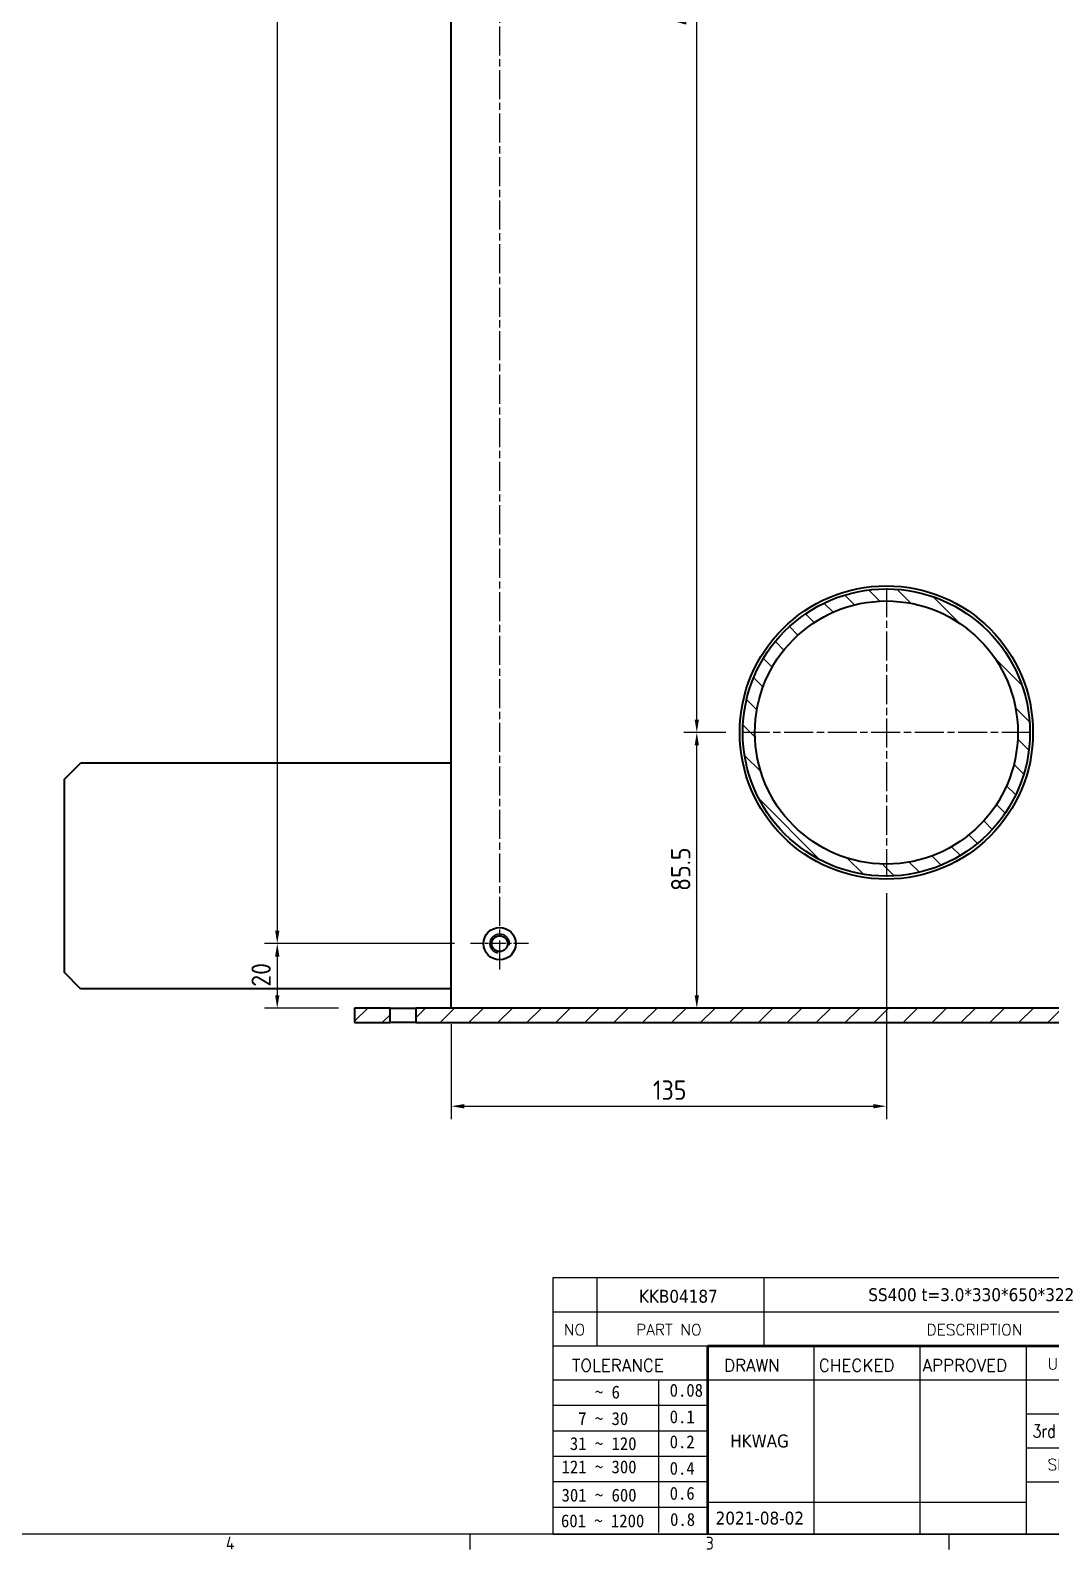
# Model space of a CAD drawing. Header units: millimetres. Extents: x 0 to 2378, y 0 to 1682.
# Drawn here: x 1795.8 to 2112.3, y 35.2 to 506.5 of the extents above; entities that cross this region are included whole.
import ezdxf
from ezdxf.enums import TextEntityAlignment as Align

# ---------------------------------------------------------------- set-up
doc = ezdxf.new("R2010")
doc.units = ezdxf.units.MM
doc.header["$LTSCALE"] = 2
doc.linetypes.add('CHAIN', pattern=[0.35429999999999995, 0.2362, -0.0295, 0.0591, -0.0295])
doc.layers.get('0').update_dxf_attribs({"color": 3, "lineweight": 25})
for name, color, linetype, lineweight in [('가시적인 것(ISO)', 3, 'Continuous', 40), ('가시적인 좁은 것(ISO)', 3, 'Continuous', 35), ('경계(ISO)', 7, 'Continuous', 25), ('제목(ISO)', 5, 'Continuous', 50), ('중심 표식(ISO)', 1, 'Continuous', 25), ('중심선(ISO)', 1, 'Continuous', 25), ('치수(ISO)', 2, 'Continuous', 25), ('해치(ISO)', 7, 'Continuous', 18)]:
    doc.layers.add(name, color=color, linetype=linetype, lineweight=lineweight)
doc.styles.add('HAN_291', font='')
doc.styles.add('RC_284', font='ROMANC.shx')
doc.styles.add('RC_287', font='ROMANC.shx')
doc.styles.add('문자 텍스트_PSTEK_POSCO', font='isocp.shx')
doc.styles.add('치수 텍스트_PSTEK_POSCO', font='isocp.shx')
doc.styles.add('텍스트 스타일198', font='tahoma.ttf')
doc.styles.add('텍스트 스타일333', font='ROMANC.shx', dxfattribs={"width": 0.800000011920929})
doc.styles.get('HAN_291').set_extended_font_data('GulimChe')
doc.dimstyles.new('치수_PSTEK_POSCO', dxfattribs={"dimscale": 2, "dimtxt": 3, "dimasz": 2, "dimexe": 2, "dimexo": 2.5, "dimgap": 1, "dimtad": 1, "dimrnd": 1e-08, "dimdsep": 46, "dimtxsty": '치수 텍스트_PSTEK_POSCO', "dimcen": 0.09, "dimdle": 10, "dimclrd": 7, "dimclre": 7, "dimclrt": 2, "dimadec": 1, "dimazin": 2, "dimtfac": 1, "dimtmove": 0, "dimatfit": 3, "dimfxl": 0, "dimtolj": 1, "dimlwd": -1, "dimlwe": -1, "dimarcsym": 0})

# ---------------------------------------------------------------- blocks, each defined once
blk = doc.blocks.new('경계 Default Border')
at = {"layer": '경계(ISO)'}
for p, q in [((966.0624694824219, 20), (966.0624694824219, 17.59999990463257)), ((1040.374984741211, 20), (1040.374984741211, 17.59999990463257))]:
    blk.add_line(p, q, dxfattribs=at)
at = {"layer": '경계(ISO)', "flags": 128}
blk.add_lwpolyline([(20, 20), (20, 820.9999847412109), (1169.000015258789, 820.9999847412109), (1169.000015258789, 20), (20, 20)], dxfattribs=at)
at = {"layer": '경계(ISO)', "color": 2, "char_height": 2.000000029802322, "attachment_point": 7, "style": '문자 텍스트_PSTEK_POSCO'}
for s, insert in [('4', (928.221896748788, 17.59999997019768)), ('3', (1002.664443034574, 17.580929648038))]:
    blk.add_mtext(s, dxfattribs=dict(at, insert=insert))
blk = doc.blocks.new('제목 블록 PSTEK')
at = {"color": 180}
for p, q in [((182.475792979055, 11.79100474011392), (182.4757929790549, 51.56524660363496)), ((182.4757929790549, 51.56524660363496), (372.4757929537551, 51.56524660363496)), ((189.2651435055721, 51.56524660363496), (189.2651435055722, 41.00524660363494)), ((215.2152739891528, 41.00524660363494), (215.2152739891528, 51.56524660363496)), ((182.475792979055, 46.2852466036349), (372.4757929537551, 46.28524660363492)), ((182.475792979055, 41.00524660363493), (206.451475290024, 41.00524660363493)), ((222.9401812389276, 11.79100474011392), (222.9401812389276, 41.00524660363494)), ((239.4288871878316, 11.79100474011392), (239.4288871878316, 41.00524660363494)), ((255.9175931367356, 11.79100474011392), (255.9175931367356, 41.00524660363494)), ((182.475792979055, 35.72524660363497), (206.451475290024, 35.72524660363497)), ((198.8621818849491, 12.02524660363491), (198.8621818849491, 35.72524660363497)), ((206.451475290024, 35.72524660363497), (372.4757929537551, 35.72524660363497)), ((182.475792979055, 31.77524660363492), (206.451475290024, 31.77524660363492)), ((255.917593136736, 30.44524660363498), (372.4757929537552, 30.44524660363501)), ((182.475792979055, 27.82524660363487), (206.451475290024, 27.82524660363487)), ((182.475792979055, 23.87524660363505), (206.451475290024, 23.87524660363505)), ((255.9175931367359, 25.16524660363502), (372.4757929537552, 25.165246603635)), ((182.475792979055, 19.92524660363478), (206.451475290024, 19.92524660363478)), ((255.9175931367359, 19.88524660363481), (310.0881549537553, 19.88524660363481)), ((206.451475290024, 16.74100474011396), (255.9175931367359, 16.74100474011396)), ((182.475792979055, 15.97524660363496), (206.451475290024, 15.97524660363496)), ((182.475792979055, 11.79100474011392), (372.4757929537551, 11.79100474011389))]:
    blk.add_line(p, q, dxfattribs=at)
at = {"color": 7, "lineweight": 50}
for p, q in [((206.4514752900237, 11.79100474011392), (206.4514752900237, 41.00524660363494)), ((206.451475290024, 41.00524660363494), (372.4757929537551, 41.00524660363496))]:
    blk.add_line(p, q, dxfattribs=at)
at = {"layer": '제목(ISO)', "lineweight": 18}
blk.add_line((182.475792979055, 35.72500474011393), (182.475792979055, 11.79100474011392), dxfattribs=at)
at = {"color": 2}
for s, height, style, p in [('NO', 1.742399930953979, 'RC_284', (184.135398793432, 42.62317362549192)), ('PART NO', 1.742399930953979, 'RC_284', (195.3359407378685, 42.62317362549192)), ('DESCRIPTION', 1.742399930953979, 'RC_284', (240.4025565652523, 42.62317362549192)), (' TOLERANCE', 1.899999976158142, 'RC_287', (184.0872874387979, 37.00893196870329)), ('DRAWN', 1.899999976158142, 'RC_287', (208.9766620976279, 37.00893196870329)), ('CHECKED', 1.899999976158142, 'RC_287', (223.6856844514997, 37.00893196870329)), ('APPROVED', 1.899999976158142, 'RC_287', (239.7795453577791, 37.00893196870329)), ('UNIT', 1.742399930953979, 'RC_284', (259.1652673287452, 37.34317362549218)), ('    ~ 6', 2.000000029802322, 'HAN_291', (183.7721304966814, 32.8176515608431)), ('0.08', 2.000000029802322, 'HAN_291', (200.5467345600617, 33.09873600004101)), ('  7 ~ 30', 2.000000029802322, 'HAN_291', (183.7721304966814, 28.70538114822415)), ('0.1', 2.000000029802322, 'HAN_291', (200.5467345600617, 28.98646558742206)), (' 31 ~ 120', 2.000000029802322, 'HAN_291', (183.7721304966814, 24.82628181916237)), ('0.2', 2.000000029802322, 'HAN_291', (200.5467345600617, 25.10736625836028)), ('121 ~ 300', 2.000000029802322, 'HAN_291', (183.7721304966814, 21.21401206133254)), ('0.4', 2.000000029802322, 'HAN_291', (200.5467345600617, 20.99509650053045)), ('SIZE', 1.742399930953979, 'RC_284', (259.1652673287452, 21.69497768947366)), ('0.6', 2.000000029802322, 'HAN_291', (200.5467345600617, 17.11599717146868)), ('301 ~ 600', 2.000000029802322, 'HAN_291', (183.7721304966814, 16.83491273227077)), ('601 ~ 1200', 2.000000029802322, 'HAN_291', (183.6802025156883, 12.84759660881125)), ('0.8', 2.000000029802322, 'HAN_291', (200.6097246063884, 13.05732192299702))]:
    blk.add_text(s, height=height, dxfattribs=dict(at, style=style)).set_placement(p)
at = {"color": 2, "style": '텍스트 스타일333', "width": 0.7999999523162842}
blk.add_text('3rd ANGLE PROJ.', height=2.000000029802322, dxfattribs=at).set_placement((256.8430306642954, 26.76148381654429))
at = {"layer": '제목(ISO)', "color": 7, "style": '텍스트 스타일198'}
for tag, p in [('부품_번호_001', (195.7843283186424, 47.68004260673702)), ('설명_001', (231.3640608244076, 47.92245856837096)), ("3._Q'TY_001", (312.7051684940307, 47.92188863680521)), ('질량\\P3;_001', (349.5443728184968, 48.1643332325385)), ('1._MODEL_NAME_001', (332.0304049806628, 37.36524659519486)), ('제목_001', (335.3146785121277, 32.12134217035067)), ('부품_번호_001', (334.4435685718743, 26.8052465951949)), ('설계자_001', (209.9396160013646, 25.23446884679021)), ('프로젝트_001', (270.3601965365016, 18.43951439740151)), ('시트_크기_001', (260.7849279041463, 14.83879725511219)), ('프로젝트_002', (270.1186185478456, 14.97568842208535)), ('작성_날짜_001', (207.6770236384131, 13.26600473167383)), ('프로젝트_003', (285.7003846858696, 11.5491460676562))]:
    blk.add_attdef(tag, p, '', height=2.000000029802322, dxfattribs=at)
for tag, p in [('재질', (295.4820202024417, 48.92524660363499)), ('4._COLOR', (327.6805273250926, 48.92524660363493)), ('점검자', (231.1845342133799, 26.23312567187446)), ('엔지니어링_승인자', (247.673240162284, 26.23312567187446)), ('점검_날짜', (231.1845342133799, 14.26600474011394)), ('엔지니어링_승인_날짜', (247.6732401622839, 14.26600474011394))]:
    blk.add_attdef(tag, text='', height=2.000000029802322, dxfattribs=at).set_placement(p, align=Align.MIDDLE_CENTER)
blk = doc.blocks.new('*D77')
at = {"layer": 'Defpoints', "color": 0, "transparency": 16777216}
for p in [(1932.372305384158, 822.671161418844), (1872.372305384157, 223.1711614188428), (1932.372305384157, 223.1711614188428)]:
    blk.add_point(p, dxfattribs=at)
at = {"layer": '치수(ISO)', "color": 7, "transparency": 16777216}
for p, q in [((1927.372305384158, 822.671161418844), (1868.372305384157, 822.671161418844)), ((1872.372305384157, 818.671161418844), (1872.372305384157, 227.1711614188428)), ((1927.372305384157, 223.1711614188428), (1868.372305384157, 223.1711614188428))]:
    blk.add_line(p, q, dxfattribs=at)
for points in [[(1871.70563871749, 818.671161418844), (1873.038972050824, 818.671161418844), (1872.372305384157, 822.671161418844)], [(1871.70563871749, 227.1711614188428), (1873.038972050824, 227.1711614188428), (1872.372305384157, 223.1711614188428)]]:
    blk.add_solid(points, dxfattribs=at)
at = {"layer": '치수(ISO)', "color": 2, "transparency": 16777216, "insert": (1867.372305384157, 514.3759313671659), "char_height": 6, "attachment_point": 4, "rotation": 90, "style": '치수 텍스트_PSTEK_POSCO'}
blk.add_mtext('\\A1;599.5', dxfattribs=at)
blk = doc.blocks.new('*D79')
at = {"layer": 'Defpoints', "color": 0, "transparency": 16777216}
for p in [(1932.372305384157, 223.1711614188428), (1872.372305384157, 203.1711614188427), (1896.372305384158, 203.1711614188427)]:
    blk.add_point(p, dxfattribs=at)
at = {"layer": '치수(ISO)', "color": 7, "transparency": 16777216}
for p, q in [((1927.372305384157, 223.1711614188428), (1868.372305384157, 223.1711614188428)), ((1872.372305384157, 219.1711614188428), (1872.372305384157, 207.1711614188427)), ((1891.372305384158, 203.1711614188427), (1868.372305384157, 203.1711614188427))]:
    blk.add_line(p, q, dxfattribs=at)
for points in [[(1871.70563871749, 219.1711614188428), (1873.038972050824, 219.1711614188428), (1872.372305384157, 223.1711614188428)], [(1871.70563871749, 207.1711614188427), (1873.038972050824, 207.1711614188427), (1872.372305384157, 203.1711614188427)]]:
    blk.add_solid(points, dxfattribs=at)
at = {"layer": '치수(ISO)', "color": 2, "transparency": 16777216, "insert": (1867.371714832976, 209.7926181117564), "char_height": 6, "attachment_point": 4, "rotation": 90, "style": '치수 텍스트_PSTEK_POSCO'}
blk.add_mtext('\\A1;20', dxfattribs=at)
blk = doc.blocks.new('*D81')
at = {"layer": 'Defpoints', "color": 0, "transparency": 16777216}
for p in [(2002.553766365951, 288.6711614188428), (2016.572305384158, 288.6711614188428), (2002.553766365951, 203.1711614188428)]:
    blk.add_point(p, dxfattribs=at)
at = {"layer": '치수(ISO)', "color": 7, "transparency": 16777216}
for p, q in [((2011.572305384158, 288.6711614188428), (1998.553766365951, 288.6711614188428)), ((2002.553766365951, 207.1711614188428), (2002.553766365951, 284.6711614188428))]:
    blk.add_line(p, q, dxfattribs=at)
for points in [[(2001.887099699284, 284.6711614188428), (2003.220433032618, 284.6711614188428), (2002.553766365951, 288.6711614188428)], [(2001.887099699284, 207.1711614188428), (2003.220433032618, 207.1711614188428), (2002.553766365951, 203.1711614188428)]]:
    blk.add_solid(points, dxfattribs=at)
at = {"layer": '치수(ISO)', "color": 2, "transparency": 16777216, "insert": (1997.553766365951, 239.4968973501309), "char_height": 6, "attachment_point": 4, "rotation": 90, "style": '치수 텍스트_PSTEK_POSCO'}
blk.add_mtext('\\A1;85.5', dxfattribs=at)
blk = doc.blocks.new('*D82')
at = {"layer": 'Defpoints', "color": 0, "transparency": 16777216}
for p in [(2002.553766365952, 738.6711614188428), (2016.572305384159, 738.6711614188428), (2016.572305384158, 288.6711614188428)]:
    blk.add_point(p, dxfattribs=at)
at = {"layer": '치수(ISO)', "color": 7, "transparency": 16777216}
for p, q in [((2011.572305384159, 738.6711614188428), (1998.553766365952, 738.6711614188428)), ((2002.553766365952, 292.6711614188428), (2002.553766365952, 734.6711614188428)), ((2011.572305384158, 288.6711614188428), (1998.553766365952, 288.6711614188428))]:
    blk.add_line(p, q, dxfattribs=at)
for points in [[(2001.887099699285, 734.6711614188428), (2003.220433032619, 734.6711614188428), (2002.553766365952, 738.6711614188428)], [(2001.887099699285, 292.6711614188428), (2003.220433032618, 292.6711614188428), (2002.553766365952, 288.6711614188428)]]:
    blk.add_solid(points, dxfattribs=at)
at = {"layer": '치수(ISO)', "color": 2, "transparency": 16777216, "insert": (1997.553766365952, 507.9687992141183), "char_height": 6, "attachment_point": 4, "rotation": 90, "style": '치수 텍스트_PSTEK_POSCO'}
blk.add_mtext('\\A1;450', dxfattribs=at)
blk = doc.blocks.new('*D83')
at = {"layer": 'Defpoints', "color": 0, "transparency": 16777216}
for p in [(2061.372305384158, 243.8711614188428), (1926.372305384154, 203.1711614188428), (2061.372305384158, 172.7239254095988)]:
    blk.add_point(p, dxfattribs=at)
at = {"layer": '치수(ISO)', "color": 7, "transparency": 16777216}
for p, q in [((2061.372305384158, 238.8711614188428), (2061.372305384158, 168.7239254095988)), ((1926.372305384154, 198.1711614188428), (1926.372305384154, 168.7239254095988)), ((1930.372305384154, 172.7239254095988), (2057.372305384158, 172.7239254095988))]:
    blk.add_line(p, q, dxfattribs=at)
for points in [[(1930.372305384154, 173.3905920762655), (1930.372305384154, 172.0572587429322), (1926.372305384154, 172.7239254095988)], [(2057.372305384158, 173.3905920762655), (2057.372305384158, 172.0572587429322), (2061.372305384158, 172.7239254095988)]]:
    blk.add_solid(points, dxfattribs=at)
at = {"layer": '치수(ISO)', "color": 2, "transparency": 16777216, "insert": (1988.948041315444, 177.7239254095988), "char_height": 6, "attachment_point": 4, "style": '치수 텍스트_PSTEK_POSCO'}
blk.add_mtext('\\A1;135', dxfattribs=at)

msp = doc.modelspace()

# ---------------------------------------------------------------- hatches: boundary and pattern name
at = {"layer": '해치(ISO)'}
h = msp.add_hatch(dxfattribs=at)
h.set_pattern_fill('ANSI31', color=256, scale=50.8, style=0)
h.set_pattern_definition([(45, (0, 0), (-4.490128060534577, 4.490128060534577), [])])
h.paths.add_polyline_path([(2226.372305384157, 848.6711614188428), (2215.368731960056, 848.6711614188428), (2215.368731960056, 842.6711614188429), (2226.372305384157, 842.6711614188429)])
h.paths.add_polyline_path([(2207.37587880826, 848.6711614188428), (2115.36873196004, 848.6711614188428), (2115.36873196004, 842.6711614188429), (2207.37587880826, 842.6711614188429)])
h.paths.add_polyline_path([(2107.375878808276, 848.6711614188428), (2015.368731960025, 848.6711614188428), (2015.368731960025, 842.6711614188429), (2107.375878808276, 842.6711614188429)])
h.paths.add_polyline_path([(2007.375878808291, 848.6711614188428), (1915.368731960009, 848.6711614188428), (1915.368731960009, 842.6711614188429), (2007.375878808291, 842.6711614188429)])
h.paths.add_polyline_path([(1907.375878808307, 848.6711614188428), (1896.372305384157, 848.6711614188428), (1896.372305384157, 842.6711614188429), (1907.375878808307, 842.6711614188429)])
h.paths.add_polyline_path([(2215.368731960056, 203.1711614188428), (2215.368731960056, 198.6711614188428), (2226.372305384157, 198.6711614188428), (2226.372305384157, 203.1711614188428)])
h.paths.add_polyline_path([(1907.375878808307, 198.6711614188428), (1907.375878808307, 203.1711614188428), (1896.372305384157, 203.1711614188428), (1896.372305384157, 198.6711614188427)])
h.paths.add_polyline_path([(1915.368731960009, 203.1711614188428), (1915.368731960009, 198.6711614188428), (2207.37587880826, 198.6711614188428), (2207.37587880826, 203.1711614188428)])
h = msp.add_hatch(dxfattribs=at)
h.set_pattern_fill('ANSI31', color=256, scale=50.8, angle=90.00021045915, style=0)
h.set_pattern_definition([(135.00021045915, (0, 0), (-4.490111567342957, -4.490144553665613), [])])
edge = h.paths.add_edge_path()
edge.add_ellipse((2061.372305384159, 738.6711614188428), major_axis=(-1.183334557857346e-13, -44.55), ratio=1, start_angle=0, end_angle=360)
edge = h.paths.add_edge_path(flags=0)
edge.add_ellipse((2061.372305384159, 738.6711614188428), major_axis=(1.083727271842418e-13, 40.8), ratio=1, start_angle=0, end_angle=360)
edge = h.paths.add_edge_path()
edge.add_ellipse((2061.372305384158, 288.6711614188429), major_axis=(-1.183334557857346e-13, -44.55), ratio=1, start_angle=0, end_angle=360)
edge = h.paths.add_edge_path(flags=0)
edge.add_ellipse((2061.372305384158, 288.6711614188429), major_axis=(1.083727271842418e-13, 40.8), ratio=1, start_angle=0, end_angle=360)

# ---------------------------------------------------------------- linework, layer by layer
at = {"layer": '가시적인 것(ISO)'}
for p, q in [((1926.372305384154, 203.1711614188427), (1926.372305384156, 842.671161418844)), ((1806.37230538414, 274.1711614188429), (1811.37230538414, 279.1711614188429)), ((1926.37230538414, 279.1711614188429), (1811.37230538414, 279.1711614188429)), ((1806.37230538414, 214.1711614188428), (1806.37230538414, 274.1711614188429)), ((1811.37230538414, 209.1711614188428), (1806.37230538414, 214.1711614188428)), ((1926.37230538414, 209.1711614188428), (1811.37230538414, 209.1711614188428)), ((1907.375878808307, 203.1711614188428), (1896.372305384158, 203.1711614188427)), ((1896.372305384158, 203.1711614188427), (1896.372305384158, 198.6711614188428)), ((1907.375878808307, 198.6711614188428), (1907.375878808307, 203.1711614188428)), ((1907.375878808307, 203.1711614188428), (1915.368731960009, 203.1711614188428)), ((1915.36873196001, 203.1711614188428), (1915.36873196001, 198.6711614188428)), ((2207.37587880826, 203.1711614188428), (1915.36873196001, 203.1711614188428)), ((1896.372305384158, 198.6711614188428), (1907.375878808307, 198.6711614188428)), ((1915.36873196001, 198.6711614188428), (1907.375878808307, 198.6711614188428)), ((1915.36873196001, 198.6711614188428), (2207.37587880826, 198.6711614188428))]:
    msp.add_line(p, q, dxfattribs=at)
for centre, radius in [((2061.372305384154, 288.6711614188429), 45.50000000000008), ((2061.372305384158, 288.6711614188428), 44.55000000000002), ((2061.372305384158, 288.6711614188428), 40.80000000000002), ((1941.372305384157, 223.1711614188428), 5.000000000000009), ((1941.372305384157, 223.1711614188428), 2.458500000000004)]:
    msp.add_circle(centre, radius, dxfattribs=at)
at = {"layer": '가시적인 좁은 것(ISO)'}
msp.add_arc((1941.372305384157, 223.1711614188428), 3.000000000000011, 350.0000000000033, 259.9999999999518, dxfattribs=at)
at = {"layer": '중심 표식(ISO)', "linetype": 'CHAIN', "ltscale": 19.05165100097656}
for p, q in [((2061.372305384158, 333.4711614188428), (2061.372305384158, 243.8711614188428)), ((2106.172305384158, 288.6711614188428), (2016.572305384158, 288.6711614188428))]:
    msp.add_line(p, q, dxfattribs=at)
at = {"layer": '중심 표식(ISO)', "linetype": 'CHAIN', "ltscale": 10.00076675415039}
msp.add_line((1950.372305384157, 223.1711614188427), (1932.372305384157, 223.1711614188428), dxfattribs=at)
at = {"layer": '중심선(ISO)', "linetype": 'CHAIN', "ltscale": 19.05165100097656}
msp.add_line((1941.372305384159, 831.6711614188441), (1941.372305384157, 214.1711614188428), dxfattribs=at)

# ---------------------------------------------------------------- block references
at = {"xscale": 2, "yscale": 2, "zscale": 2}
msp.add_blockref('경계 Default Border', (0, 0), dxfattribs=at)
ref = msp.add_blockref('제목 블록 PSTEK', (1593.04841409249, 16.41799051977221), dxfattribs=dict(xscale=2, yscale=2, zscale=2))
ref.add_attrib('설계자_001', 'HKWAG', (2012.927646095219, 66.88692821335263), dxfattribs={"layer": '제목(ISO)', "color": 7, "height": 4.000000059604645, "style": '텍스트 스타일198'})
ref.add_attrib('작성_날짜_001', '2021-08-02', (2008.402461369316, 42.94999998311988), dxfattribs={"layer": '제목(ISO)', "color": 7, "height": 4.000000059604645, "style": '텍스트 스타일198'})
ref.add_attrib('설명_001', 'SS400 t=3.0*330*650*322', (2055.776535741305, 112.2629076565141), dxfattribs={"layer": '제목(ISO)', "color": 7, "height": 4.000000059604645, "style": '텍스트 스타일198'})
ref.add_attrib('부품_번호_001', 'KKB04187', (1984.617070729775, 111.7780757332463), dxfattribs={"layer": '제목(ISO)', "color": 7, "height": 4.000000059604645, "style": '텍스트 스타일198'})

# ---------------------------------------------------------------- dimensions: what is measured, and where the dimension line sits
at = {"layer": '치수(ISO)', "color": 7}
for base, p1, p2, override, picture, middle in [((1872.372305384157, 223.1711614188428), (1932.372305384158, 822.671161418844), (1932.372305384157, 223.1711614188428), {"dimdec": 2, "dimtp": 0, "dimtm": -0, "dimtdec": 2, "dimtofl": 0, "dimatfit": 1}, '*D77', (1872.372305384157, 522.9211614188434)), ((2002.553766365952, 738.6711614188428), (2016.572305384158, 288.6711614188428), (2016.572305384159, 738.6711614188428), {"dimdec": 2, "dimtp": 0, "dimtm": -0, "dimtdec": 2, "dimtofl": 0, "dimatfit": 1}, '*D82', (2002.553766365952, 513.6711614188428)), ((2002.553766365951, 288.6711614188428), (2002.553766365951, 203.1711614188428), (2016.572305384158, 288.6711614188428), {"dimdec": 2, "dimse1": 1, "dimtp": 0, "dimtm": -0, "dimtdec": 2, "dimtofl": 0, "dimatfit": 1}, '*D81', (2002.553766365951, 245.9211614188428)), ((1872.372305384157, 203.1711614188427), (1932.372305384157, 223.1711614188428), (1896.372305384158, 203.1711614188427), {"dimdec": 2, "dimtp": 0, "dimtm": -0, "dimtdec": 2, "dimtofl": 0, "dimatfit": 1}, '*D79', (1872.372305384157, 213.171161418843))]:
    dim = msp.add_linear_dim(base=base, p1=p1, p2=p2, angle=90, dimstyle='치수_PSTEK_POSCO', override=override, dxfattribs=at)
    dim.commit()
    dim.dimension.update_dxf_attribs({"geometry": picture, "text_midpoint": middle, "dimtype": 160})
dim = msp.add_linear_dim(base=(2061.372305384158, 172.7239254095988), p1=(1926.372305384154, 203.1711614188428), p2=(2061.372305384158, 243.8711614188428), dimstyle='치수_PSTEK_POSCO', override={"dimdec": 2, "dimtp": 0, "dimtm": -0, "dimtdec": 2, "dimtofl": 0, "dimatfit": 1}, dxfattribs=at)
dim.commit()
dim.dimension.update_dxf_attribs({"geometry": '*D83', "text_midpoint": (1993.872305384155, 172.7239254095988), "dimtype": 160})

doc.saveas('drawing.dxf')
